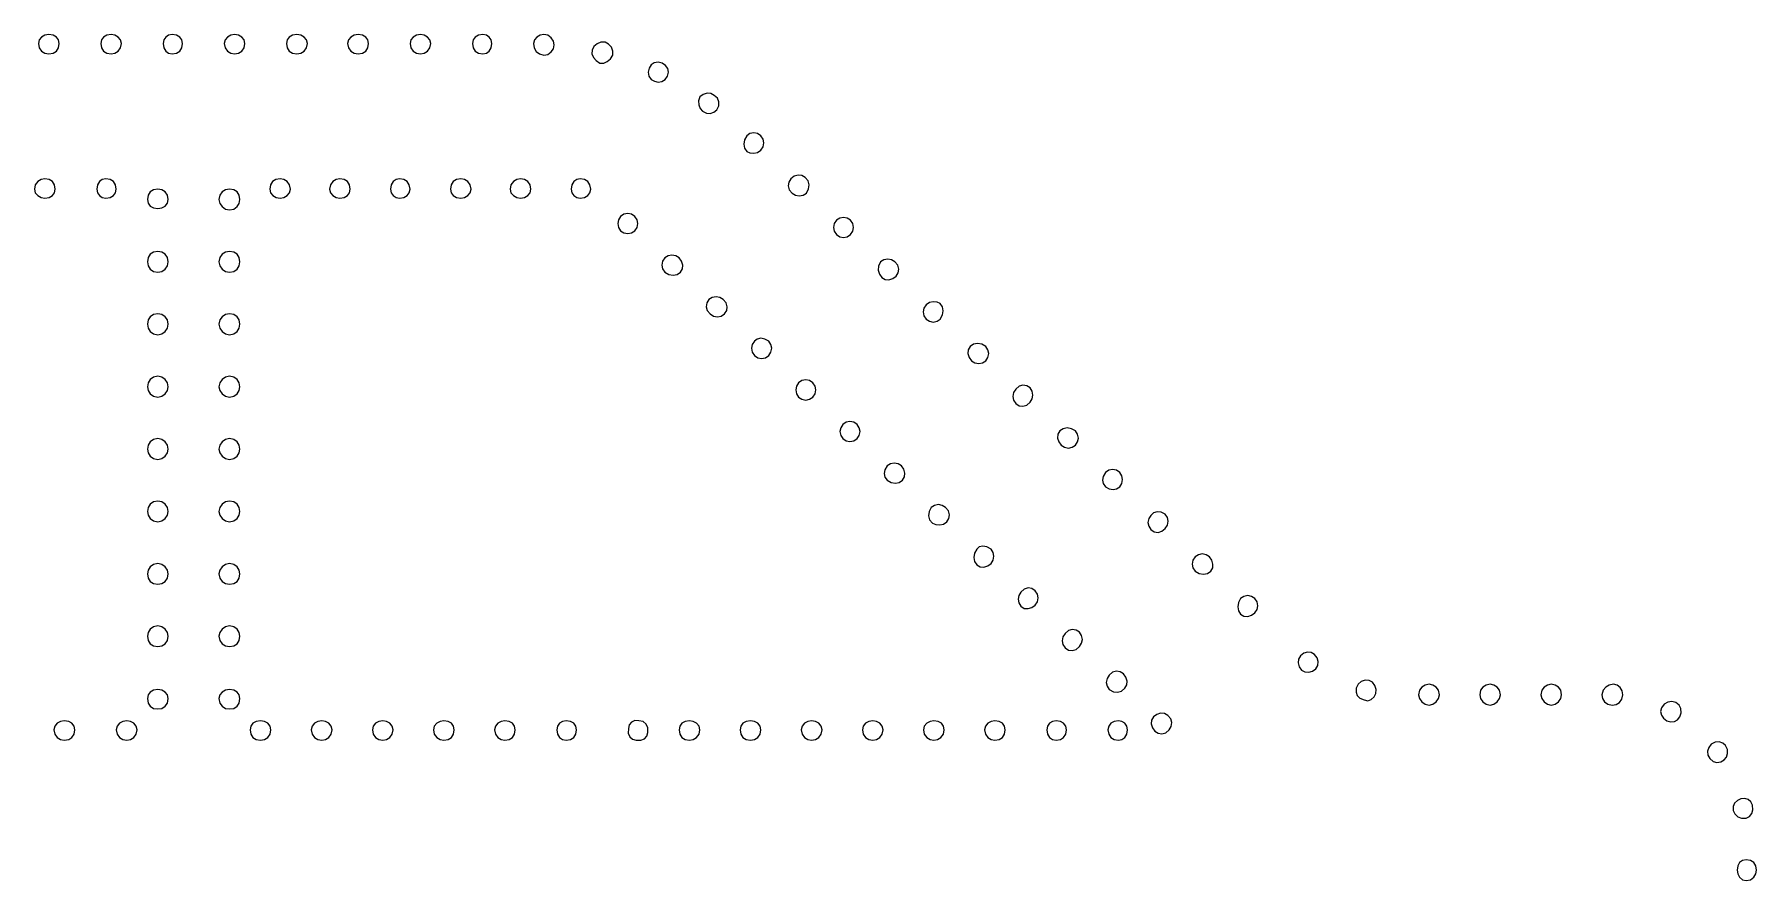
# Model space of a CAD drawing. Header units: metres. Extents: x 43 to 526, y 15 to 257.
# Drawn here: x 287.6 to 526.1, y 140.2 to 257.4 of the extents above; entities that cross this region are included whole.
import ezdxf

# ---------------------------------------------------------------- set-up
doc = ezdxf.new("R2010")
doc.units = ezdxf.units.M
doc.layers.add('STROKE_BLACK_000000', color=7, linetype='Continuous', true_color=0x000000)

msp = doc.modelspace()

# ---------------------------------------------------------------- linework, layer by layer
at = {"layer": 'STROKE_BLACK_000000', "lineweight": 0, "true_color": 0x000000}
for points in [[(291.06, 256.14), (290.96, 256.64), (290.68, 257.04), (290.22, 257.3), (289.62, 257.4), (289.09, 257.3), (288.63, 257.04), (288.3, 256.64), (288.18, 256.14), (288.3, 255.54), (288.63, 255.08), (289.09, 254.8), (289.62, 254.7), (290.22, 254.8), (290.68, 255.08), (290.96, 255.54), (291.06, 256.14)], [(299.7, 256.14), (299.58, 256.64), (299.25, 257.04), (298.79, 257.3), (298.26, 257.4), (297.66, 257.3), (297.2, 257.04), (296.92, 256.64), (296.82, 256.14), (296.92, 255.54), (297.2, 255.08), (297.66, 254.8), (298.26, 254.7), (298.79, 254.8), (299.25, 255.08), (299.58, 255.54), (299.7, 256.14)], [(308.16, 256.14), (308.06, 256.64), (307.78, 257.04), (307.32, 257.3), (306.72, 257.4), (306.22, 257.3), (305.82, 257.04), (305.56, 256.64), (305.46, 256.14), (305.56, 255.54), (305.82, 255.08), (306.22, 254.8), (306.72, 254.7), (307.32, 254.8), (307.78, 255.08), (308.06, 255.54), (308.16, 256.14)], [(316.8, 256.14), (316.68, 256.64), (316.35, 257.04), (315.89, 257.3), (315.36, 257.4), (314.83, 257.3), (314.37, 257.04), (314.04, 256.64), (313.92, 256.14), (314.04, 255.54), (314.37, 255.08), (314.83, 254.8), (315.36, 254.7), (315.89, 254.8), (316.35, 255.08), (316.68, 255.54), (316.8, 256.14)], [(325.44, 256.14), (325.32, 256.64), (324.99, 257.04), (324.53, 257.3), (324, 257.4), (323.4, 257.3), (322.94, 257.04), (322.66, 256.64), (322.56, 256.14), (322.66, 255.54), (322.94, 255.08), (323.4, 254.8), (324, 254.7), (324.53, 254.8), (324.99, 255.08), (325.32, 255.54), (325.44, 256.14)], [(333.9, 256.14), (333.8, 256.64), (333.52, 257.04), (333.07, 257.3), (332.46, 257.4), (331.93, 257.3), (331.47, 257.04), (331.14, 256.64), (331.02, 256.14), (331.14, 255.54), (331.47, 255.08), (331.93, 254.8), (332.46, 254.7), (333.07, 254.8), (333.52, 255.08), (333.8, 255.54), (333.9, 256.14)], [(342.54, 256.14), (342.42, 256.64), (342.09, 257.04), (341.63, 257.3), (341.1, 257.4), (340.57, 257.3), (340.11, 257.04), (339.78, 256.64), (339.66, 256.14), (339.78, 255.54), (340.11, 255.08), (340.57, 254.8), (341.1, 254.7), (341.63, 254.8), (342.09, 255.08), (342.42, 255.54), (342.54, 256.14)], [(351, 256.14), (350.91, 256.64), (350.64, 257.04), (350.24, 257.3), (349.74, 257.4), (349.14, 257.3), (348.68, 257.04), (348.4, 256.64), (348.3, 256.14), (348.4, 255.54), (348.68, 255.08), (349.14, 254.8), (349.74, 254.7), (350.24, 254.8), (350.64, 255.08), (350.91, 255.54), (351, 256.14)], [(359.64, 255.96), (359.52, 256.49), (359.19, 256.95), (358.73, 257.28), (358.2, 257.4), (357.67, 257.3), (357.21, 257.04), (356.88, 256.64), (356.76, 256.14), (356.86, 255.53), (357.14, 255.06), (357.6, 254.72), (358.2, 254.52), (358.73, 254.64), (359.19, 254.97), (359.52, 255.43), (359.64, 255.96)], [(367.74, 254.52), (367.75, 255.08), (367.54, 255.62), (367.16, 256.06), (366.66, 256.32), (366.1, 256.33), (365.56, 256.12), (365.12, 255.74), (364.86, 255.24), (364.85, 254.71), (365.06, 254.2), (365.44, 253.77), (365.94, 253.44), (366.48, 253.43), (366.98, 253.64), (367.41, 254.02), (367.74, 254.52)], [(375.3, 251.64), (375.44, 252.17), (375.35, 252.67), (375.05, 253.11), (374.58, 253.44), (374.02, 253.58), (373.48, 253.48), (373.04, 253.19), (372.78, 252.72), (372.64, 252.16), (372.74, 251.62), (373.03, 251.18), (373.5, 250.92), (374.04, 250.78), (374.54, 250.87), (374.97, 251.17), (375.3, 251.64)], [(382.14, 246.96), (382.41, 247.52), (382.43, 248.08), (382.22, 248.58), (381.78, 248.94), (381.32, 249.22), (380.79, 249.25), (380.26, 249.09), (379.8, 248.76), (379.63, 248.2), (379.64, 247.63), (379.83, 247.14), (380.16, 246.78), (380.7, 246.5), (381.22, 246.46), (381.71, 246.63), (382.14, 246.96)], [(388.26, 241.38), (388.56, 241.84), (388.67, 242.37), (388.56, 242.9), (388.26, 243.36), (387.8, 243.66), (387.27, 243.76), (386.74, 243.66), (386.28, 243.36), (385.98, 242.79), (385.88, 242.21), (385.98, 241.66), (386.28, 241.2), (386.74, 241), (387.27, 240.95), (387.8, 241.07), (388.26, 241.38)], [(290.52, 235.98), (290.42, 236.58), (290.14, 237.03), (289.69, 237.32), (289.08, 237.42), (288.55, 237.32), (288.09, 237.03), (287.76, 236.58), (287.64, 235.98), (287.76, 235.48), (288.09, 235.08), (288.55, 234.81), (289.08, 234.72), (289.69, 234.81), (290.14, 235.08), (290.42, 235.48), (290.52, 235.98)], [(298.98, 235.98), (298.88, 236.58), (298.6, 237.03), (298.15, 237.32), (297.54, 237.42), (297.04, 237.32), (296.64, 237.03), (296.38, 236.58), (296.28, 235.98), (296.38, 235.48), (296.64, 235.08), (297.04, 234.81), (297.54, 234.72), (298.15, 234.81), (298.6, 235.08), (298.88, 235.48), (298.98, 235.98)], [(323.1, 235.98), (322.98, 236.58), (322.65, 237.03), (322.19, 237.32), (321.66, 237.42), (321.06, 237.32), (320.6, 237.03), (320.32, 236.58), (320.22, 235.98), (320.34, 235.48), (320.67, 235.08), (321.13, 234.81), (321.66, 234.72), (322.19, 234.81), (322.65, 235.08), (322.98, 235.48), (323.1, 235.98)], [(331.38, 235.98), (331.28, 236.58), (331, 237.03), (330.54, 237.32), (329.94, 237.42), (329.41, 237.32), (328.95, 237.03), (328.62, 236.58), (328.5, 235.98), (328.62, 235.48), (328.95, 235.08), (329.41, 234.81), (329.94, 234.72), (330.54, 234.81), (331, 235.08), (331.28, 235.48), (331.38, 235.98)], [(339.66, 235.98), (339.56, 236.58), (339.28, 237.03), (338.82, 237.32), (338.22, 237.42), (337.72, 237.32), (337.32, 237.03), (337.06, 236.58), (336.96, 235.98), (337.06, 235.48), (337.32, 235.08), (337.72, 234.81), (338.22, 234.72), (338.82, 234.81), (339.28, 235.08), (339.56, 235.48), (339.66, 235.98)], [(348.12, 235.98), (348, 236.58), (347.67, 237.03), (347.21, 237.32), (346.68, 237.42), (346.08, 237.32), (345.62, 237.03), (345.34, 236.58), (345.24, 235.98), (345.34, 235.48), (345.62, 235.08), (346.08, 234.81), (346.68, 234.72), (347.21, 234.81), (347.67, 235.08), (348, 235.48), (348.12, 235.98)], [(356.4, 235.98), (356.28, 236.58), (355.95, 237.03), (355.49, 237.32), (354.96, 237.42), (354.43, 237.32), (353.97, 237.03), (353.64, 236.58), (353.52, 235.98), (353.64, 235.48), (353.97, 235.08), (354.43, 234.81), (354.96, 234.72), (355.49, 234.81), (355.95, 235.08), (356.28, 235.48), (356.4, 235.98)], [(364.68, 235.98), (364.58, 236.58), (364.3, 237.03), (363.84, 237.32), (363.24, 237.42), (362.74, 237.32), (362.34, 237.03), (362.08, 236.58), (361.98, 235.98), (362.08, 235.48), (362.34, 235.08), (362.74, 234.81), (363.24, 234.72), (363.84, 234.81), (364.3, 235.08), (364.58, 235.48), (364.68, 235.98)], [(394.56, 235.44), (394.86, 236.01), (394.94, 236.59), (394.79, 237.14), (394.38, 237.6), (393.92, 237.88), (393.39, 237.91), (392.86, 237.75), (392.4, 237.42), (392.1, 236.96), (392.02, 236.43), (392.17, 235.9), (392.58, 235.44), (393.04, 235.14), (393.57, 235.03), (394.1, 235.14), (394.56, 235.44)], [(304.74, 233.28), (305.27, 233.37), (305.73, 233.64), (306.06, 234.04), (306.18, 234.54), (306.06, 235.14), (305.73, 235.59), (305.27, 235.88), (304.74, 235.98), (304.14, 235.88), (303.68, 235.59), (303.4, 235.14), (303.3, 234.54), (303.4, 234.04), (303.68, 233.64), (304.14, 233.37), (304.74, 233.28)], [(314.64, 235.98), (314.11, 235.88), (313.65, 235.59), (313.32, 235.14), (313.2, 234.54), (313.32, 234.01), (313.65, 233.55), (314.11, 233.22), (314.64, 233.1), (315.24, 233.22), (315.7, 233.55), (315.98, 234.01), (316.08, 234.54), (315.98, 235.14), (315.7, 235.59), (315.24, 235.88), (314.64, 235.98)], [(370.8, 230.22), (371.1, 230.68), (371.21, 231.21), (371.1, 231.74), (370.8, 232.2), (370.34, 232.5), (369.81, 232.6), (369.28, 232.5), (368.82, 232.2), (368.52, 231.74), (368.42, 231.21), (368.52, 230.68), (368.82, 230.22), (369.28, 229.91), (369.81, 229.81), (370.34, 229.91), (370.8, 230.22)], [(400.68, 229.68), (400.98, 230.14), (401.09, 230.67), (400.98, 231.2), (400.68, 231.66), (400.22, 231.96), (399.69, 232.06), (399.16, 231.96), (398.7, 231.66), (398.4, 231.2), (398.3, 230.67), (398.4, 230.14), (398.7, 229.68), (399.16, 229.38), (399.69, 229.27), (400.22, 229.38), (400.68, 229.68)], [(304.74, 224.46), (305.27, 224.58), (305.73, 224.91), (306.06, 225.37), (306.18, 225.9), (306.06, 226.5), (305.73, 226.95), (305.27, 227.24), (304.74, 227.34), (304.14, 227.24), (303.68, 226.95), (303.4, 226.5), (303.3, 225.9), (303.4, 225.37), (303.68, 224.91), (304.14, 224.58), (304.74, 224.46)], [(314.64, 227.34), (314.11, 227.24), (313.65, 226.95), (313.32, 226.5), (313.2, 225.9), (313.32, 225.37), (313.65, 224.91), (314.11, 224.58), (314.64, 224.46), (315.24, 224.58), (315.7, 224.91), (315.98, 225.37), (316.08, 225.9), (315.98, 226.5), (315.7, 226.95), (315.24, 227.24), (314.64, 227.34)], [(377.1, 224.46), (377.38, 224.92), (377.42, 225.45), (377.25, 225.98), (376.92, 226.44), (376.46, 226.74), (375.93, 226.84), (375.4, 226.74), (374.94, 226.44), (374.64, 225.98), (374.54, 225.45), (374.64, 224.92), (374.94, 224.46), (375.51, 224.15), (376.09, 224.05), (376.64, 224.15), (377.1, 224.46)], [(406.98, 223.92), (407.28, 224.38), (407.36, 224.91), (407.21, 225.44), (406.8, 225.9), (406.34, 226.2), (405.81, 226.3), (405.28, 226.2), (404.82, 225.9), (404.55, 225.33), (404.51, 224.75), (404.67, 224.2), (405, 223.74), (405.46, 223.46), (405.99, 223.42), (406.52, 223.59), (406.98, 223.92)], [(383.22, 218.7), (383.52, 219.16), (383.6, 219.69), (383.45, 220.22), (383.04, 220.68), (382.58, 220.98), (382.05, 221.08), (381.52, 220.98), (381.06, 220.68), (380.76, 220.22), (380.68, 219.69), (380.83, 219.16), (381.24, 218.7), (381.7, 218.39), (382.23, 218.29), (382.76, 218.39), (383.22, 218.7)], [(413.1, 217.98), (413.4, 218.55), (413.51, 219.13), (413.4, 219.68), (413.1, 220.14), (412.64, 220.34), (412.11, 220.39), (411.58, 220.27), (411.12, 219.96), (410.82, 219.5), (410.72, 218.97), (410.82, 218.44), (411.12, 217.98), (411.58, 217.68), (412.11, 217.57), (412.64, 217.68), (413.1, 217.98)], [(304.74, 215.82), (305.27, 215.94), (305.73, 216.27), (306.06, 216.73), (306.18, 217.26), (306.06, 217.86), (305.73, 218.31), (305.27, 218.6), (304.74, 218.7), (304.14, 218.6), (303.68, 218.31), (303.4, 217.86), (303.3, 217.26), (303.4, 216.73), (303.68, 216.27), (304.14, 215.94), (304.74, 215.82)], [(314.64, 218.7), (314.11, 218.6), (313.65, 218.31), (313.32, 217.86), (313.2, 217.26), (313.32, 216.73), (313.65, 216.27), (314.11, 215.94), (314.64, 215.82), (315.24, 215.94), (315.7, 216.27), (315.98, 216.73), (316.08, 217.26), (315.98, 217.86), (315.7, 218.31), (315.24, 218.6), (314.64, 218.7)], [(389.34, 212.94), (389.64, 213.4), (389.75, 213.93), (389.64, 214.46), (389.34, 214.92), (388.78, 215.22), (388.22, 215.32), (387.72, 215.22), (387.36, 214.92), (387.06, 214.46), (386.96, 213.93), (387.06, 213.4), (387.36, 212.94), (387.82, 212.63), (388.35, 212.53), (388.88, 212.63), (389.34, 212.94)], [(419.4, 212.22), (419.7, 212.68), (419.81, 213.21), (419.7, 213.74), (419.4, 214.2), (418.84, 214.5), (418.25, 214.61), (417.71, 214.5), (417.24, 214.2), (416.97, 213.74), (416.93, 213.21), (417.09, 212.68), (417.42, 212.22), (417.88, 211.92), (418.41, 211.82), (418.94, 211.92), (419.4, 212.22)], [(304.74, 207.18), (305.27, 207.3), (305.73, 207.63), (306.06, 208.09), (306.18, 208.62), (306.06, 209.15), (305.73, 209.61), (305.27, 209.93), (304.74, 210.06), (304.14, 209.93), (303.68, 209.61), (303.4, 209.15), (303.3, 208.62), (303.4, 208.09), (303.68, 207.63), (304.14, 207.3), (304.74, 207.18)], [(314.64, 210.06), (314.11, 209.93), (313.65, 209.61), (313.32, 209.15), (313.2, 208.62), (313.32, 208.09), (313.65, 207.63), (314.11, 207.3), (314.64, 207.18), (315.24, 207.3), (315.7, 207.63), (315.98, 208.09), (316.08, 208.62), (315.98, 209.15), (315.7, 209.61), (315.24, 209.93), (314.64, 210.06)], [(395.46, 207.18), (395.76, 207.64), (395.87, 208.17), (395.76, 208.7), (395.46, 209.16), (395, 209.46), (394.47, 209.56), (393.94, 209.46), (393.48, 209.16), (393.18, 208.7), (393.08, 208.17), (393.18, 207.64), (393.48, 207.18), (393.94, 206.87), (394.47, 206.77), (395, 206.87), (395.46, 207.18)], [(425.52, 206.46), (425.82, 206.92), (425.93, 207.45), (425.82, 207.98), (425.52, 208.44), (425.06, 208.74), (424.53, 208.82), (424, 208.67), (423.54, 208.26), (423.24, 207.8), (423.14, 207.27), (423.24, 206.74), (423.54, 206.28), (424, 205.98), (424.53, 205.9), (425.06, 206.05), (425.52, 206.46)], [(401.58, 201.42), (401.88, 201.88), (401.98, 202.41), (401.88, 202.94), (401.58, 203.4), (401.12, 203.7), (400.59, 203.8), (400.06, 203.7), (399.6, 203.4), (399.3, 202.94), (399.19, 202.41), (399.3, 201.88), (399.6, 201.42), (400.06, 201.11), (400.59, 201.01), (401.12, 201.11), (401.58, 201.42)], [(431.82, 200.52), (432.12, 200.98), (432.23, 201.51), (432.12, 202.04), (431.82, 202.5), (431.26, 202.8), (430.67, 202.91), (430.13, 202.8), (429.66, 202.5), (429.39, 202.04), (429.35, 201.51), (429.51, 200.98), (429.84, 200.52), (430.3, 200.22), (430.83, 200.12), (431.36, 200.22), (431.82, 200.52)], [(304.74, 198.54), (305.27, 198.66), (305.73, 198.99), (306.06, 199.45), (306.18, 199.98), (306.06, 200.51), (305.73, 200.97), (305.27, 201.29), (304.74, 201.42), (304.14, 201.29), (303.68, 200.97), (303.4, 200.51), (303.3, 199.98), (303.4, 199.45), (303.68, 198.99), (304.14, 198.66), (304.74, 198.54)], [(314.64, 201.42), (314.11, 201.29), (313.65, 200.97), (313.32, 200.51), (313.2, 199.98), (313.32, 199.45), (313.65, 198.99), (314.11, 198.66), (314.64, 198.54), (315.24, 198.66), (315.7, 198.99), (315.98, 199.45), (316.08, 199.98), (315.98, 200.51), (315.7, 200.97), (315.24, 201.29), (314.64, 201.42)], [(407.88, 195.66), (408.16, 196.12), (408.2, 196.65), (408.03, 197.18), (407.7, 197.64), (407.24, 197.94), (406.71, 198.04), (406.18, 197.94), (405.72, 197.64), (405.42, 197.1), (405.32, 196.58), (405.42, 196.09), (405.72, 195.66), (406.29, 195.35), (406.87, 195.25), (407.42, 195.35), (407.88, 195.66)], [(437.94, 194.76), (438.24, 195.22), (438.35, 195.75), (438.24, 196.28), (437.94, 196.74), (437.48, 197.04), (436.95, 197.15), (436.42, 197.04), (435.96, 196.74), (435.66, 196.2), (435.56, 195.68), (435.66, 195.2), (435.96, 194.76), (436.5, 194.46), (437.02, 194.36), (437.51, 194.46), (437.94, 194.76)], [(304.74, 189.9), (305.27, 190.02), (305.73, 190.35), (306.06, 190.81), (306.18, 191.34), (306.06, 191.87), (305.73, 192.33), (305.27, 192.65), (304.74, 192.78), (304.14, 192.65), (303.68, 192.33), (303.4, 191.87), (303.3, 191.34), (303.4, 190.81), (303.68, 190.35), (304.14, 190.02), (304.74, 189.9)], [(314.64, 192.78), (314.11, 192.65), (313.65, 192.33), (313.32, 191.87), (313.2, 191.34), (313.32, 190.81), (313.65, 190.35), (314.11, 190.02), (314.64, 189.9), (315.24, 190.02), (315.7, 190.35), (315.98, 190.81), (316.08, 191.34), (315.98, 191.87), (315.7, 192.33), (315.24, 192.65), (314.64, 192.78)], [(414, 189.9), (414.3, 190.36), (414.38, 190.89), (414.23, 191.42), (413.82, 191.88), (413.36, 192.18), (412.83, 192.28), (412.3, 192.18), (411.84, 191.88), (411.54, 191.31), (411.46, 190.73), (411.61, 190.18), (412.02, 189.72), (412.48, 189.52), (413.01, 189.47), (413.54, 189.59), (414, 189.9)], [(444.24, 189), (444.54, 189.46), (444.65, 189.99), (444.54, 190.52), (444.24, 190.98), (443.68, 191.26), (443.12, 191.3), (442.62, 191.13), (442.26, 190.8), (441.96, 190.34), (441.86, 189.81), (441.96, 189.28), (442.26, 188.82), (442.72, 188.52), (443.25, 188.44), (443.78, 188.59), (444.24, 189)], [(420.12, 184.14), (420.42, 184.6), (420.53, 185.13), (420.42, 185.66), (420.12, 186.12), (419.56, 186.42), (419, 186.52), (418.5, 186.42), (418.14, 186.12), (417.84, 185.55), (417.74, 184.97), (417.84, 184.42), (418.14, 183.96), (418.6, 183.68), (419.13, 183.64), (419.66, 183.81), (420.12, 184.14)], [(304.74, 181.26), (305.27, 181.35), (305.73, 181.64), (306.06, 182.09), (306.18, 182.7), (306.06, 183.23), (305.73, 183.69), (305.27, 184.01), (304.74, 184.14), (304.14, 184.01), (303.68, 183.69), (303.4, 183.23), (303.3, 182.7), (303.4, 182.09), (303.68, 181.64), (304.14, 181.35), (304.74, 181.26)], [(314.64, 184.14), (314.11, 184.01), (313.65, 183.69), (313.32, 183.23), (313.2, 182.7), (313.32, 182.09), (313.65, 181.64), (314.11, 181.35), (314.64, 181.26), (315.24, 181.35), (315.7, 181.64), (315.98, 182.09), (316.08, 182.7), (315.98, 183.23), (315.7, 183.69), (315.24, 184.01), (314.64, 184.14)], [(450.54, 183.06), (450.82, 183.52), (450.86, 184.05), (450.69, 184.58), (450.36, 185.04), (449.9, 185.34), (449.37, 185.45), (448.84, 185.34), (448.38, 185.04), (448.08, 184.58), (447.98, 184.05), (448.08, 183.52), (448.38, 183.06), (448.95, 182.76), (449.53, 182.66), (450.08, 182.76), (450.54, 183.06)], [(426.24, 178.38), (426.54, 178.84), (426.65, 179.37), (426.54, 179.9), (426.24, 180.36), (425.78, 180.66), (425.25, 180.74), (424.72, 180.59), (424.26, 180.18), (423.96, 179.72), (423.86, 179.19), (423.96, 178.66), (424.26, 178.2), (424.72, 177.92), (425.25, 177.88), (425.78, 178.05), (426.24, 178.38)], [(456.66, 177.3), (456.96, 177.76), (457.07, 178.29), (456.96, 178.82), (456.66, 179.28), (456.2, 179.58), (455.67, 179.69), (455.14, 179.58), (454.68, 179.28), (454.38, 178.72), (454.28, 178.13), (454.38, 177.58), (454.68, 177.12), (455.14, 176.85), (455.67, 176.81), (456.2, 176.97), (456.66, 177.3)], [(304.74, 172.62), (305.27, 172.71), (305.73, 173), (306.06, 173.45), (306.18, 174.06), (306.06, 174.58), (305.73, 175.05), (305.27, 175.37), (304.74, 175.5), (304.14, 175.37), (303.68, 175.05), (303.4, 174.58), (303.3, 174.06), (303.4, 173.45), (303.68, 173), (304.14, 172.71), (304.74, 172.62)], [(314.64, 175.5), (314.11, 175.37), (313.65, 175.05), (313.32, 174.58), (313.2, 174.06), (313.32, 173.45), (313.65, 173), (314.11, 172.71), (314.64, 172.62), (315.24, 172.71), (315.7, 173), (315.98, 173.45), (316.08, 174.06), (315.98, 174.58), (315.7, 175.05), (315.24, 175.37), (314.64, 175.5)], [(432.36, 172.62), (432.66, 173.08), (432.77, 173.61), (432.66, 174.14), (432.36, 174.6), (431.9, 174.9), (431.37, 174.98), (430.84, 174.83), (430.38, 174.42), (430.08, 173.96), (429.98, 173.43), (430.08, 172.9), (430.38, 172.44), (430.84, 172.14), (431.37, 172.06), (431.9, 172.21), (432.36, 172.62)], [(465.12, 169.56), (465.4, 170.02), (465.44, 170.55), (465.27, 171.08), (464.94, 171.54), (464.48, 171.82), (463.95, 171.86), (463.42, 171.69), (462.96, 171.36), (462.69, 170.9), (462.65, 170.37), (462.81, 169.84), (463.14, 169.38), (463.6, 169.11), (464.13, 169.07), (464.66, 169.23), (465.12, 169.56)], [(438.66, 166.86), (438.94, 167.32), (438.97, 167.85), (438.81, 168.38), (438.48, 168.84), (438.02, 169.14), (437.49, 169.22), (436.96, 169.07), (436.5, 168.66), (436.2, 168.2), (436.09, 167.67), (436.2, 167.14), (436.5, 166.68), (437.07, 166.38), (437.65, 166.3), (438.2, 166.45), (438.66, 166.86)], [(473.4, 166.14), (473.44, 166.7), (473.29, 167.24), (472.97, 167.68), (472.5, 167.94), (471.94, 167.97), (471.4, 167.81), (470.96, 167.43), (470.7, 166.86), (470.67, 166.33), (470.84, 165.85), (471.21, 165.47), (471.78, 165.24), (472.31, 165.13), (472.79, 165.29), (473.17, 165.65), (473.4, 166.14)], [(482.22, 165.96), (482.1, 166.57), (481.77, 167.02), (481.31, 167.3), (480.78, 167.4), (480.25, 167.3), (479.79, 167.02), (479.47, 166.57), (479.34, 165.96), (479.47, 165.43), (479.79, 164.97), (480.25, 164.64), (480.78, 164.52), (481.31, 164.64), (481.77, 164.97), (482.1, 165.43), (482.22, 165.96)], [(490.68, 165.96), (490.56, 166.57), (490.23, 167.02), (489.77, 167.3), (489.24, 167.4), (488.71, 167.3), (488.25, 167.02), (487.93, 166.57), (487.8, 165.96), (487.93, 165.43), (488.25, 164.97), (488.71, 164.64), (489.24, 164.52), (489.77, 164.64), (490.23, 164.97), (490.56, 165.43), (490.68, 165.96)], [(499.14, 165.96), (499.02, 166.57), (498.69, 167.02), (498.23, 167.3), (497.7, 167.4), (497.17, 167.3), (496.71, 167.02), (496.39, 166.57), (496.26, 165.96), (496.39, 165.43), (496.71, 164.97), (497.17, 164.64), (497.7, 164.52), (498.23, 164.64), (498.69, 164.97), (499.02, 165.43), (499.14, 165.96)], [(507.6, 165.96), (507.51, 166.49), (507.24, 166.95), (506.84, 167.28), (506.34, 167.4), (505.73, 167.3), (505.26, 167.02), (504.92, 166.57), (504.72, 165.96), (504.82, 165.43), (505.1, 164.97), (505.56, 164.64), (506.16, 164.52), (506.69, 164.62), (507.15, 164.9), (507.48, 165.36), (507.6, 165.96)], [(304.74, 163.98), (305.27, 164.07), (305.73, 164.36), (306.06, 164.81), (306.18, 165.42), (306.06, 165.92), (305.73, 166.32), (305.27, 166.58), (304.74, 166.68), (304.14, 166.58), (303.68, 166.32), (303.4, 165.92), (303.3, 165.42), (303.4, 164.81), (303.68, 164.36), (304.14, 164.07), (304.74, 163.98)], [(314.64, 166.68), (314.11, 166.58), (313.65, 166.32), (313.32, 165.92), (313.2, 165.42), (313.32, 164.81), (313.65, 164.36), (314.11, 164.07), (314.64, 163.98), (315.24, 164.07), (315.7, 164.36), (315.98, 164.81), (316.08, 165.42), (315.98, 165.92), (315.7, 166.32), (315.24, 166.58), (314.64, 166.68)], [(515.52, 162.9), (515.69, 163.46), (515.66, 164.03), (515.42, 164.52), (514.98, 164.88), (514.42, 165.02), (513.86, 164.93), (513.36, 164.63), (513, 164.16), (512.86, 163.63), (512.96, 163.13), (513.25, 162.69), (513.72, 162.36), (514.26, 162.19), (514.76, 162.23), (515.19, 162.46), (515.52, 162.9)], [(290.34, 161.1), (290.46, 160.49), (290.79, 160.04), (291.25, 159.76), (291.78, 159.66), (292.39, 159.76), (292.84, 160.04), (293.12, 160.49), (293.22, 161.1), (293.12, 161.6), (292.84, 162), (292.39, 162.26), (291.78, 162.36), (291.25, 162.26), (290.79, 162), (290.46, 161.6), (290.34, 161.1)], [(298.98, 161.1), (299.1, 160.49), (299.43, 160.04), (299.89, 159.76), (300.42, 159.66), (300.95, 159.76), (301.41, 160.04), (301.74, 160.49), (301.86, 161.1), (301.74, 161.6), (301.41, 162), (300.95, 162.26), (300.42, 162.36), (299.89, 162.26), (299.43, 162), (299.1, 161.6), (298.98, 161.1)], [(317.52, 161.1), (317.62, 160.49), (317.9, 160.04), (318.36, 159.75), (318.96, 159.66), (319.49, 159.75), (319.95, 160.04), (320.28, 160.49), (320.4, 161.1), (320.28, 161.6), (319.95, 162), (319.49, 162.26), (318.96, 162.36), (318.36, 162.26), (317.9, 162), (317.62, 161.6), (317.52, 161.1)], [(325.98, 161.1), (326.1, 160.49), (326.43, 160.04), (326.89, 159.75), (327.42, 159.66), (327.95, 159.75), (328.41, 160.04), (328.74, 160.49), (328.86, 161.1), (328.74, 161.6), (328.41, 162), (327.95, 162.26), (327.42, 162.36), (326.89, 162.26), (326.43, 162), (326.1, 161.6), (325.98, 161.1)], [(334.44, 161.1), (334.56, 160.49), (334.89, 160.04), (335.35, 159.75), (335.88, 159.66), (336.41, 159.75), (336.87, 160.04), (337.2, 160.49), (337.32, 161.1), (337.2, 161.6), (336.87, 162), (336.41, 162.26), (335.88, 162.36), (335.35, 162.26), (334.89, 162), (334.56, 161.6), (334.44, 161.1)], [(342.9, 161.1), (343.02, 160.49), (343.35, 160.04), (343.81, 159.75), (344.34, 159.66), (344.94, 159.75), (345.4, 160.04), (345.68, 160.49), (345.78, 161.1), (345.68, 161.6), (345.4, 162), (344.94, 162.26), (344.34, 162.36), (343.81, 162.26), (343.35, 162), (343.02, 161.6), (342.9, 161.1)], [(351.36, 161.1), (351.48, 160.49), (351.81, 160.04), (352.27, 159.75), (352.8, 159.66), (353.4, 159.75), (353.86, 160.04), (354.14, 160.49), (354.24, 161.1), (354.14, 161.6), (353.86, 162), (353.4, 162.26), (352.8, 162.36), (352.27, 162.26), (351.81, 162), (351.48, 161.6), (351.36, 161.1)], [(360, 161.1), (360.1, 160.49), (360.36, 160.04), (360.76, 159.75), (361.26, 159.66), (361.87, 159.75), (362.32, 160.04), (362.6, 160.49), (362.7, 161.1), (362.6, 161.6), (362.32, 162), (361.87, 162.26), (361.26, 162.36), (360.76, 162.26), (360.36, 162), (360.1, 161.6), (360, 161.1)], [(371.34, 162.36), (370.81, 162.37), (370.35, 162.16), (370.02, 161.78), (369.9, 161.28), (369.89, 160.65), (370.1, 160.13), (370.48, 159.79), (370.98, 159.66), (371.61, 159.65), (372.13, 159.86), (372.47, 160.24), (372.6, 160.74), (372.61, 161.37), (372.38, 161.89), (371.94, 162.23), (371.34, 162.36)], [(376.92, 161.1), (377.02, 160.49), (377.3, 160.04), (377.76, 159.75), (378.36, 159.66), (378.89, 159.75), (379.35, 160.04), (379.68, 160.49), (379.8, 161.1), (379.68, 161.6), (379.35, 162), (378.89, 162.26), (378.36, 162.36), (377.76, 162.26), (377.3, 162), (377.02, 161.6), (376.92, 161.1)], [(385.38, 161.1), (385.48, 160.49), (385.76, 160.04), (386.22, 159.75), (386.82, 159.66), (387.35, 159.75), (387.81, 160.04), (388.14, 160.49), (388.26, 161.1), (388.14, 161.6), (387.81, 162), (387.35, 162.26), (386.82, 162.36), (386.22, 162.26), (385.76, 162), (385.48, 161.6), (385.38, 161.1)], [(393.84, 161.1), (393.96, 160.49), (394.29, 160.04), (394.75, 159.75), (395.28, 159.66), (395.81, 159.75), (396.27, 160.04), (396.6, 160.49), (396.72, 161.1), (396.6, 161.6), (396.27, 162), (395.81, 162.26), (395.28, 162.36), (394.75, 162.26), (394.29, 162), (393.96, 161.6), (393.84, 161.1)], [(402.3, 161.1), (402.42, 160.49), (402.75, 160.04), (403.21, 159.75), (403.74, 159.66), (404.27, 159.75), (404.73, 160.04), (405.06, 160.49), (405.18, 161.1), (405.06, 161.6), (404.73, 162), (404.27, 162.26), (403.74, 162.36), (403.21, 162.26), (402.75, 162), (402.42, 161.6), (402.3, 161.1)], [(410.76, 161.1), (410.88, 160.49), (411.21, 160.04), (411.67, 159.75), (412.2, 159.66), (412.73, 159.75), (413.19, 160.04), (413.52, 160.49), (413.64, 161.1), (413.54, 161.6), (413.26, 162), (412.81, 162.26), (412.2, 162.36), (411.67, 162.26), (411.21, 162), (410.88, 161.6), (410.76, 161.1)], [(419.22, 161.1), (419.34, 160.49), (419.67, 160.04), (420.13, 159.75), (420.66, 159.66), (421.27, 159.75), (421.72, 160.04), (422, 160.49), (422.1, 161.1), (422, 161.6), (421.72, 162), (421.27, 162.26), (420.66, 162.36), (420.13, 162.26), (419.67, 162), (419.34, 161.6), (419.22, 161.1)], [(427.86, 161.1), (427.96, 160.49), (428.22, 160.04), (428.62, 159.75), (429.12, 159.66), (429.73, 159.75), (430.18, 160.04), (430.46, 160.49), (430.56, 161.1), (430.46, 161.6), (430.18, 162), (429.73, 162.26), (429.12, 162.36), (428.62, 162.26), (428.22, 162), (427.96, 161.6), (427.86, 161.1)], [(436.32, 161.1), (436.42, 160.49), (436.7, 160.04), (437.16, 159.75), (437.76, 159.66), (438.26, 159.75), (438.66, 160.04), (438.93, 160.49), (439.02, 161.1), (438.93, 161.6), (438.66, 162), (438.26, 162.26), (437.76, 162.36), (437.16, 162.26), (436.7, 162), (436.42, 161.6), (436.32, 161.1)], [(444.78, 161.1), (445.08, 161.56), (445.16, 162.09), (445.01, 162.62), (444.6, 163.08), (444.14, 163.35), (443.61, 163.39), (443.08, 163.23), (442.62, 162.9), (442.34, 162.44), (442.3, 161.91), (442.47, 161.38), (442.8, 160.92), (443.26, 160.62), (443.79, 160.54), (444.32, 160.69), (444.78, 161.1)], [(521.64, 156.96), (521.97, 157.32), (522.14, 157.82), (522.1, 158.38), (521.82, 158.94), (521.46, 159.27), (520.97, 159.44), (520.4, 159.4), (519.84, 159.12), (519.51, 158.66), (519.35, 158.13), (519.39, 157.6), (519.66, 157.14), (520.12, 156.73), (520.65, 156.58), (521.18, 156.66), (521.64, 156.96)], [(524.7, 148.86), (525.17, 149.09), (525.49, 149.49), (525.64, 150.03), (525.6, 150.66), (525.37, 151.13), (524.99, 151.45), (524.51, 151.6), (523.98, 151.56), (523.48, 151.33), (523.1, 150.95), (522.89, 150.47), (522.9, 149.94), (523.13, 149.44), (523.53, 149.06), (524.07, 148.85), (524.7, 148.86)], [(524.7, 140.22), (525.31, 140.34), (525.76, 140.67), (526.04, 141.13), (526.14, 141.66), (526.04, 142.27), (525.76, 142.72), (525.31, 143), (524.7, 143.1), (524.2, 143), (523.8, 142.72), (523.54, 142.27), (523.44, 141.66), (523.54, 141.13), (523.8, 140.67), (524.2, 140.34), (524.7, 140.22)]]:
    msp.add_lwpolyline(points, dxfattribs=at)

doc.saveas('drawing.dxf')
